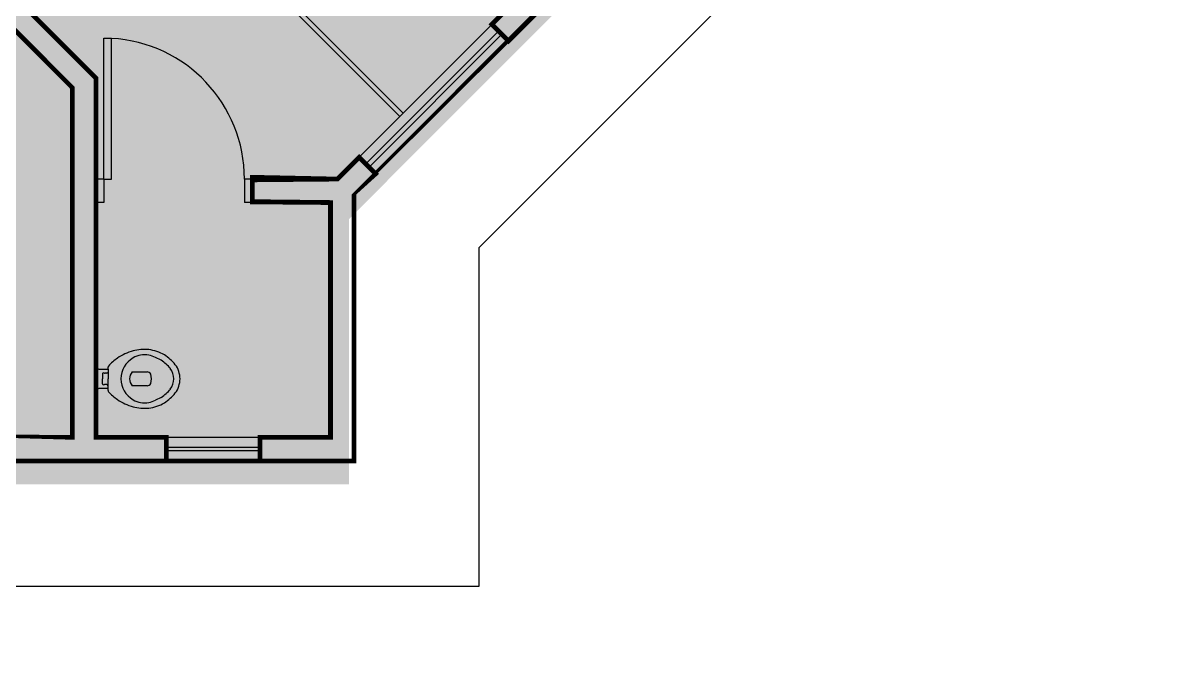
# Model space of a CAD drawing. Header units: metres. Extents: x -331 to 2982, y 362 to 2539.
# Drawn here: x 758.86 to 766.18, y 957.95 to 962.03 of the extents above; entities that cross this region are included whole.
import ezdxf

# ---------------------------------------------------------------- set-up
doc = ezdxf.new("R2010")
doc.units = ezdxf.units.M
doc.layers.get('0').update_dxf_attribs({"color": 251})
doc.layers.add('_salas', color=251, linetype='Continuous', plot=False)
doc.layers.add('Div', color=251, linetype='Continuous')
doc.layers.add('Pis', color=251, linetype='Continuous')

msp = doc.modelspace()

# ---------------------------------------------------------------- hatches: boundary and pattern name
at = {"layer": '_salas', "transparency": 33554559}
h = msp.add_hatch(color=256, dxfattribs=at)
h.dxf.hatch_style = 1
h.paths.add_polyline_path([(754.6557847317633, 966.027428025678), (753.5793437221043, 964.9509870160172), (746.0463909884272, 964.9509870160163), (746.0463909884245, 957.9509870160199), (757.1463909884249, 957.9509870160199), (757.1463909884249, 959.0856127069336), (760.9463909884223, 959.0856127069336), (760.946390988425, 960.7795466897622), (763.3075831233416, 963.1407388246743), (765.0015171061602, 963.1407388246761), (765.0015171061611, 966.9407388246753), (766.136142797074, 966.9407388246772), (766.1361427970694, 978.0412129599761), (759.136142797074, 978.0412129599697), (759.136142797074, 970.5077860909922), (758.059701787415, 969.4313450813323), (756.580499025991, 969.4313450813314), (754.6557847317697, 967.4783465158488)])

# ---------------------------------------------------------------- linework, layer by layer
at = {"lineweight": 0}
msp.add_lwpolyline([(746.0788117807344, 958.10098701602), (746.0788117807372, 965.1009870160163), (753.6117645144143, 965.1009870160173), (754.6882055240733, 966.1774280256781), (754.6882055240796, 967.6283465158489), (756.612919818301, 969.5813450813315), (758.0921225797249, 969.5813450813324), (759.1685635893839, 970.6577860909923), (759.1685635893839, 978.1912129599698), (766.1685635893793, 978.1912129599762), (766.1685635893839, 967.0907388246773), (765.0339378984711, 967.0907388246754), (765.0339378984702, 963.2907388246762), (763.3400039156516, 963.2907388246743), (760.978811780735, 960.9295466897623), (760.9788117807323, 959.2356127069337), (757.1788117807348, 959.2356127069337), (757.1788117807348, 958.10098701602)], close=True, dxfattribs=at)
at = {"layer": 'Div', "lineweight": 0}
for p, q in [((759.9671459877438, 962.7396986312426), (761.2719888378044, 961.4348557811838)), ((760.6566905187876, 962.0925805070722), (761.2932020412393, 961.4560689846214))]:
    msp.add_line(p, q, dxfattribs=at)
at = {"layer": 'Pis'}
for p, q in [((759.9671459877438, 962.7396986312426), (761.2719888378044, 961.4348557811838)), ((761.7788117807343, 960.598175839865), (763.6713747655506, 962.4907388246777)), ((760.6566905187876, 962.0925805070722), (761.2932020412393, 961.4560689846214)), ((761.8607913617018, 962.023658305083), (761.0122632242767, 961.1751301676634)), ((759.3788117807383, 961.0356127069392), (759.3788117807383, 961.9356127069389)), ((759.3788117807383, 961.9356127069389), (759.4288117807366, 961.935612706937)), ((759.4288117807384, 961.0356127069365), (759.4288117807366, 961.935612706937)), ((761.0553809970054, 961.1320123949338), (761.9039091344296, 961.9805405323561)), ((761.0752114687259, 961.1121819232133), (761.9237396061501, 961.9607100606356)), ((761.1183292414555, 961.0690641504818), (761.9668573788797, 961.917592287906)), ((759.3788117807383, 961.0356127069392), (759.3288117807381, 961.0356127069383)), ((759.3788117807383, 961.0356127069392), (759.3788117807392, 960.8856127069387)), ((759.3788117807383, 961.0356127069392), (759.4288117807384, 961.0356127069365)), ((760.278811780737, 961.0356127069374), (760.2788117807379, 960.8856127069396)), ((760.3288117807381, 961.0356127069392), (760.278811780737, 961.0356127069374)), ((760.328811780739, 960.8856127069387), (760.3288117807399, 961.0356127069374)), ((759.3788117807392, 960.8856127069387), (759.328811780739, 960.8856127069387)), ((760.3288117807381, 960.8856127069396), (760.2788117807379, 960.8856127069396)), ((761.7788117807343, 958.4356127069361), (761.7788117807343, 960.598175839865)), ((759.7457936970588, 959.8782115502959), (759.7104412710903, 959.8961681152239)), ((759.3368012095991, 959.7597510041235), (759.3368012095991, 959.8112510041233)), ((759.3488012095993, 959.8222510041235), (759.4068012095993, 959.8222510041232)), ((759.4068012095993, 959.829050703717), (759.4068012095993, 959.8342414438448)), ((759.4068012095993, 959.8222510041232), (759.4068012095993, 959.829050703717)), ((759.4068012095993, 959.8222510041232), (759.4068012095993, 959.7597510041232)), ((759.5608012095993, 959.8042510041232), (759.6568012095993, 959.8042510041232)), ((759.3368012095991, 959.7082510041234), (759.3368012095991, 959.7597510041235)), ((759.3718012095992, 959.7912510041233), (759.3718012095992, 959.7597510041232)), ((759.3718012095992, 959.7282510041234), (759.3718012095992, 959.7597510041232)), ((759.3988012095992, 959.7957510041233), (759.3878012095993, 959.7957510041233)), ((759.406801209599, 959.6972510041232), (759.4068012095993, 959.7597510041232)), ((759.406801209599, 959.6972510041232), (759.3488012095991, 959.6972510041235)), ((759.3988012095992, 959.7237510041234), (759.387801209599, 959.7237510041234)), ((759.406801209599, 959.6904513045297), (759.406801209599, 959.6972510041232)), ((759.406801209599, 959.6852605644019), (759.406801209599, 959.6904513045297)), ((759.656801209599, 959.715251004123), (759.560801209599, 959.7152510041233)), ((759.7457936970586, 959.6412904579504), (759.7104412710898, 959.6233338930222)), ((760.3788117807273, 959.3856127069387), (759.778811780727, 959.3856127069405)), ((760.3788117807283, 959.3206127069382), (759.7788117807279, 959.3206127069418)), ((760.3788117807283, 959.3006127069414), (759.7788117807279, 959.3006127069377)), ((760.3788117807273, 959.23561270694), (759.778811780727, 959.235612706939)), ((757.9788117807377, 958.4356127069361), (761.7788117807343, 958.4356127069361))]:
    msp.add_line(p, q, dxfattribs=at)
at = {"layer": 'Pis', "const_width": 0.03}
for points in [[(746.0788117807344, 958.1009870160201), (746.0788117807372, 965.1009870160165), (753.6117645144143, 965.1009870160174), (754.6882055240733, 966.1774280256782), (754.6882055240796, 967.628346515849), (756.612919818301, 969.5813450813316), (758.0921225797249, 969.5813450813325), (759.1685635893839, 970.6577860909924), (759.1685635893839, 978.1912129599698), (766.1685635893793, 978.1912129599762), (766.1685635893839, 967.0907388246774), (765.0339378984711, 967.0907388246756), (765.0339378984702, 963.2907388246763), (763.3400039156516, 963.2907388246745), (760.978811780735, 960.9295466897624), (760.9788117807323, 959.2356127069338), (757.1788117807348, 959.2356127069338), (757.1788117807348, 958.1009870160201)], [(759.411836325741, 964.7516482624885), (762.000308822426, 962.1631757658072), (761.8607913617013, 962.0236583050826), (761.9668573788797, 961.917592287906), (762.3519583175046, 962.3026932265309), (762.2458923003271, 962.4087592437083), (762.1063748396039, 962.2692417829869), (759.5179023429221, 964.857714279666), (760.5387948535738, 965.8786067903186), (760.5387948535738, 965.9907388246731), (760.3887948535751, 965.9907388246731), (760.3887948535769, 965.9407388246748), (758.3288117807335, 963.8807557518369), (758.2788117807406, 963.8807557518351), (758.2788117807415, 963.7307557518363), (758.3909438150897, 963.7307557518373)], [(757.1788117807394, 963.7307557518373), (757.2788117807415, 963.7307557518363), (757.2788117807406, 963.8807557518369), (757.1348777979185, 963.8807557518369), (756.5875824250022, 964.4280511247441), (756.4815164078229, 964.3219851075648), (757.0288117807415, 963.7746897346599), (757.0288117807415, 961.9331842293861), (757.1788117807384, 961.9331842293861), (757.1788117807384, 962.5807557518358), (758.2169005579474, 962.5807557518358), (759.1788117807357, 961.6188445290493), (759.1788117807375, 959.3856127069369), (758.4788117807277, 959.3856127069414), (758.4788117807268, 959.2356127069409), (759.778811780727, 959.235612706939), (759.778811780727, 959.3856127069405), (759.3288117807372, 959.3856127069414), (759.3288117807381, 961.6809765634036), (758.2790325923027, 962.7307557518354), (757.1788117807384, 962.7307557518354)], [(760.9788117807377, 960.9295466897659), (761.1183292414569, 961.0690641504832), (761.0122632242794, 961.1751301676607), (760.8727457635553, 961.0356127069374), (760.3288117807399, 961.0356127069365), (760.328811780739, 960.8856127069387), (760.8288117807363, 960.8856127069378), (760.8288117807372, 959.3856127069378), (760.3788117807273, 959.3856127069387), (760.3788117807273, 959.23561270694), (760.978811780735, 959.2356127069372)]]:
    msp.add_lwpolyline(points, close=True, dxfattribs=at)
at = {"layer": 'Pis'}
for centre, radius, start, end in [((759.3788117807383, 961.0356127069365), 0.8999999999996362, 2.08440831604393e-10, 86.82016988018418), ((759.6369624000754, 959.7048105279328), 0.2432773275438598, 82.95473299240061, 106.7621928455487), ((759.6387995429325, 959.6998343374564), 0.2480025543159215, 58.92695507711519, 83.51697847788263), ((759.6481108122482, 959.6275680571032), 0.3204150456967369, 124.4619338733754, 138.0520895351417), ((759.6549852095991, 959.6143510041231), 0.3352073654560732, 105.2524802456888, 124.1523802097473), ((759.6431937239945, 959.7590806586336), 0.1543939696503947, 119.6558704103271, 179.7512332370971), ((759.6403647231127, 959.7673523554745), 0.1458151578266436, 79.55443045438744, 120.2980605588174), ((759.6395381802834, 959.75657592269), 0.156567009623433, 63.07263068028072, 79.97196061029354), ((759.6259988447343, 959.6841023554744), 0.2280990709266696, 38.16028821894479, 58.31911237315714), ((759.6259988447343, 959.6841023554744), 0.2680990709266696, 38.16028821894479, 58.31911237315714), ((759.3485346745281, 959.81049631511), 0.01175771043809134, 88.70105298220845, 176.3198411736759), ((759.3794041507754, 959.7844421805939), 0.0130706259596118, 70.34183962210739, 109.387501883081), ((759.3985086564708, 959.8040666069041), 0.008320747378870234, 272.0149049377554, 355.2819836098417), ((759.416949959166, 959.8345411283808), 0.01015317332599532, 134.7560873232557, 181.6914074798896), ((759.6125587853567, 959.7597510041232), 0.06825757575757602, 139.3117974881136, 220.6882025117713), ((759.6571762095991, 959.7801260041231), 0.02412791433174442, 23.51040120134667, 90.8905362533112), ((759.7178012095992, 959.7600843374564), 0.109000372855611, 359.8718217361268, 36.99807590961562), ((759.7178012095992, 959.7600843374564), 0.149000372855611, 359.8718217361268, 36.99807590961562), ((759.3784576316798, 959.7914884352913), 0.006660655258623352, 143.8977111926935, 182.0428450375379), ((759.3784576316793, 959.7280135729554), 0.006660655258204784, 177.9571549617321, 216.1022888077208), ((759.3773413353274, 959.7913033382206), 0.005923065158285118, 112.5983535831663, 136.0639880748949), ((759.3886414415033, 959.80761193174), 0.01189065152044565, 245.9795951922119, 265.9479178727678), ((759.6431937239945, 959.7604213496124), 0.1543939696503947, 180.2487667627987, 240.3441295895533), ((759.6571762095991, 959.7393760041232), 0.02412791433174442, 269.1094637465845, 336.4895987985422), ((759.6002330277811, 959.7597510041232), 0.08456818181818218, 339.2222843690119, 20.77771563089357), ((759.7178012095992, 959.7594176707898), 0.1090003728556102, 323.0019240902906, 0.1281782637689777), ((759.7178012095992, 959.7594176707898), 0.1490003728556102, 323.0019240902906, 0.1281782637689777), ((759.3485346745281, 959.7090056931368), 0.01175771043809118, 183.6801588262063, 271.2989470176873), ((759.3773413353274, 959.7281986700266), 0.005923065158646362, 223.9360119259113, 247.4016464175389), ((759.3794041507756, 959.7350598276528), 0.01307062595960118, 250.6124981158004, 289.6581603767306), ((759.3886414415033, 959.711890076507), 0.01189065152008987, 94.05208212758464, 114.020404808173), ((759.3985086564708, 959.7154354013426), 0.008320747378689675, 4.718016389909401, 87.98509506313097), ((759.4169499591658, 959.6849608798657), 0.01015317332599532, 178.3085925200063, 225.24391267662), ((759.6481108122482, 959.8919339511431), 0.320415045696737, 221.9479104647664, 235.5380661265307), ((759.6259988447343, 959.8353996527717), 0.2280990709266702, 301.6808876267199, 321.8397117809667), ((759.6259988447343, 959.8353996527717), 0.2680990709266702, 301.6808876267199, 321.8397117809667), ((759.6549852095993, 959.9051510041231), 0.335207365456073, 235.8476197901569, 254.7475197542037), ((759.6403647231127, 959.7521496527718), 0.1458151578266433, 239.7019394410922, 280.4455695455065), ((759.6369624000754, 959.8146914803137), 0.2432773275438596, 253.2378071543421, 277.0452670074681), ((759.6395381802834, 959.7629260855563), 0.1565670096234335, 280.0280393896005, 296.927362516553), ((759.6387995429325, 959.8196676707898), 0.2480025543159212, 276.4830215220127, 301.0730449227636)]:
    msp.add_arc(centre, radius, start, end, dxfattribs=at)

doc.saveas('drawing.dxf')
